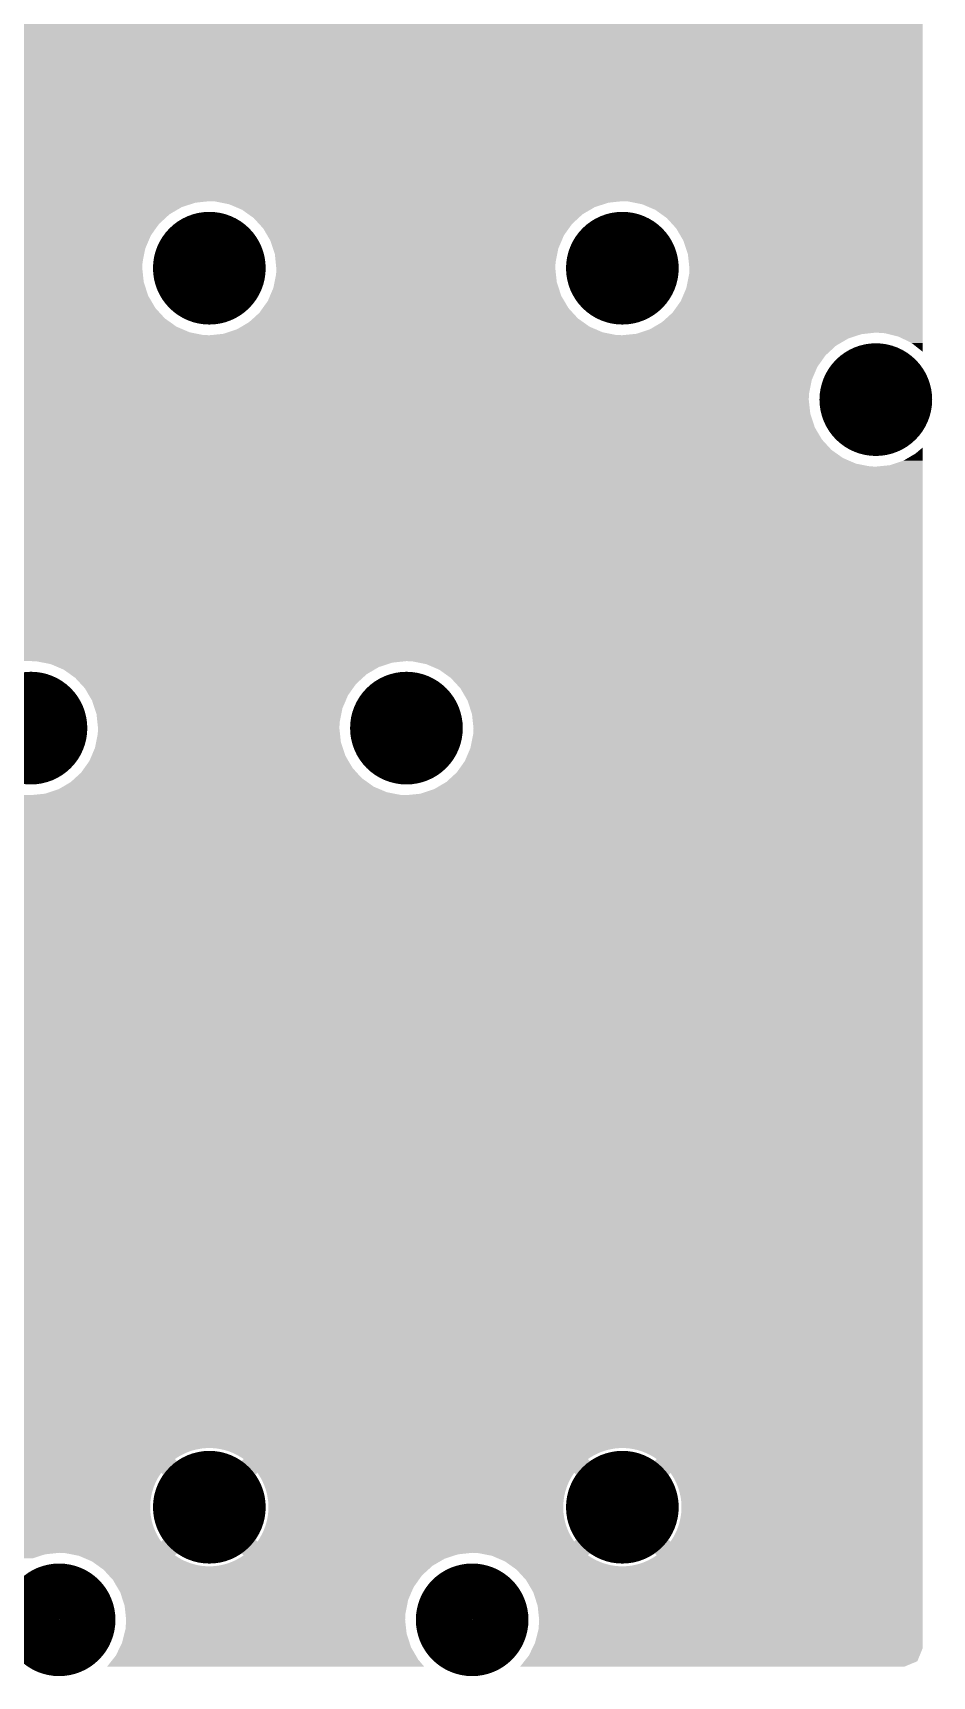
# Model space of a CAD drawing. Extents: x 295 to 953, y 10 to 290.
# Drawn here: x 661.2 to 671.24, y 166.88 to 185.22 of the extents above; entities that cross this region are included whole.
import ezdxf

# ---------------------------------------------------------------- set-up
doc = ezdxf.new("R2010")
doc.units = 0
doc.header["$LTSCALE"] = 5
doc.header["$MEASUREMENT"] = 0
doc.layers.get('0').update_dxf_attribs({"linetype": 'CONTINUOUS', "lineweight": 25})

msp = doc.modelspace()

# ---------------------------------------------------------------- linework, layer by layer
at = {"const_width": 0.629}
for points in [[(662.858, 182.592, 1), (663.487, 182.592, 1)], [(667.468, 182.592, 1), (668.097, 182.592, 1)], [(670.297, 181.125, 1), (670.926, 181.125, 1)], [(660.867, 177.458, 1), (661.496, 177.458, 1)], [(665.058, 177.458, 1), (665.687, 177.458, 1)], [(662.858, 168.761, 1), (663.487, 168.761, 1)], [(667.468, 168.761, 1), (668.097, 168.761, 1)], [(661.182, 167.504, 1), (661.81, 167.504, 1)], [(665.792, 167.504, 1), (666.42, 167.504, 1)]]:
    msp.add_lwpolyline(points, format="xyb", close=True, dxfattribs=at)
for points in [[(641.798, 183.34), (641.798, 185.615), (671.135, 183.34), (671.135, 185.615)], [(658.628, 183.337), (658.562, 183.34), (663.145, 183.337), (663.172, 183.34)], [(658.698, 183.323), (658.628, 183.337), (663.015, 183.323), (663.145, 183.337)], [(658.783, 183.306), (658.698, 183.323), (662.964, 183.306), (663.015, 183.323)], [(658.859, 183.274), (658.783, 183.306), (662.865, 183.274), (662.964, 183.306)], [(658.929, 183.244), (658.859, 183.274), (662.814, 183.244), (662.865, 183.274)], [(663.238, 183.337), (663.172, 183.34), (667.755, 183.337), (667.782, 183.34)], [(663.308, 183.323), (663.238, 183.337), (667.625, 183.323), (667.755, 183.337)], [(663.393, 183.306), (663.308, 183.323), (667.574, 183.306), (667.625, 183.323)], [(663.469, 183.274), (663.393, 183.306), (667.475, 183.274), (667.574, 183.306)], [(663.539, 183.244), (663.469, 183.274), (667.424, 183.244), (667.475, 183.274)], [(667.848, 183.337), (667.782, 183.34), (671.135, 183.337), (671.135, 183.34)], [(668.003, 183.306), (667.848, 183.337), (671.135, 183.306), (671.135, 183.337)], [(668.149, 183.244), (668.003, 183.306), (671.135, 183.244), (671.135, 183.306)], [(658.999, 183.194), (658.929, 183.244), (662.728, 183.194), (662.814, 183.244)], [(659.058, 183.152), (658.999, 183.194), (662.683, 183.152), (662.728, 183.194)], [(659.117, 183.087), (659.058, 183.152), (662.612, 183.087), (662.683, 183.152)], [(659.164, 183.036), (659.117, 183.087), (662.575, 183.036), (662.612, 183.087)], [(663.609, 183.194), (663.539, 183.244), (667.338, 183.194), (667.424, 183.244)], [(663.668, 183.152), (663.609, 183.194), (667.293, 183.152), (667.338, 183.194)], [(663.727, 183.087), (663.668, 183.152), (667.222, 183.087), (667.293, 183.152)], [(663.774, 183.036), (663.727, 183.087), (667.185, 183.036), (667.222, 183.087)], [(668.278, 183.152), (668.149, 183.244), (671.135, 183.152), (671.135, 183.244)], [(668.384, 183.036), (668.278, 183.152), (671.135, 183.036), (671.135, 183.152)], [(659.21, 182.958), (659.164, 183.036), (662.52, 182.958), (662.575, 183.036)], [(659.244, 182.899), (659.21, 182.958), (662.495, 182.899), (662.52, 182.958)], [(659.273, 182.813), (659.244, 182.899), (662.458, 182.813), (662.495, 182.899)], [(663.82, 182.958), (663.774, 183.036), (667.13, 182.958), (667.185, 183.036)], [(663.854, 182.899), (663.82, 182.958), (667.105, 182.899), (667.13, 182.958)], [(663.883, 182.813), (663.854, 182.899), (667.068, 182.813), (667.105, 182.899)], [(668.464, 182.899), (668.384, 183.036), (671.135, 182.899), (671.135, 183.036)], [(668.514, 182.749), (668.464, 182.899), (671.135, 182.749), (671.135, 182.899)], [(659.294, 182.749), (659.273, 182.813), (662.445, 182.749), (662.458, 182.813)], [(659.303, 182.658), (659.294, 182.749), (662.427, 182.658), (662.445, 182.749)], [(663.904, 182.749), (663.883, 182.813), (667.055, 182.749), (667.068, 182.813)], [(663.913, 182.658), (663.904, 182.749), (667.037, 182.658), (667.055, 182.749)], [(668.531, 182.592), (668.514, 182.749), (671.135, 182.592), (671.135, 182.749)], [(659.289, 182.434), (659.307, 182.526), (662.441, 182.434), (662.431, 182.526)], [(659.31, 182.592), (659.303, 182.658), (662.424, 182.592), (662.427, 182.658)], [(659.307, 182.526), (659.31, 182.592), (662.431, 182.526), (662.424, 182.592)], [(663.9, 182.434), (663.918, 182.526), (667.051, 182.434), (667.041, 182.526)], [(663.92, 182.592), (663.913, 182.658), (667.034, 182.592), (667.037, 182.658)], [(663.918, 182.526), (663.92, 182.592), (667.041, 182.526), (667.034, 182.592)], [(668.497, 182.371), (668.528, 182.526), (671.135, 182.371), (671.135, 182.526)], [(668.528, 182.526), (668.531, 182.592), (671.135, 182.526), (671.135, 182.592)], [(659.24, 182.284), (659.277, 182.371), (662.49, 182.284), (662.462, 182.371)], [(659.277, 182.371), (659.289, 182.434), (662.462, 182.371), (662.441, 182.434)], [(663.85, 182.284), (663.887, 182.371), (667.1, 182.284), (667.072, 182.371)], [(663.887, 182.371), (663.9, 182.434), (667.072, 182.371), (667.051, 182.434)], [(668.435, 182.225), (668.497, 182.371), (671.135, 182.225), (671.135, 182.371)], [(659.159, 182.148), (659.214, 182.225), (662.57, 182.148), (662.525, 182.225)], [(659.214, 182.225), (659.24, 182.284), (662.525, 182.225), (662.49, 182.284)], [(663.769, 182.148), (663.825, 182.225), (667.18, 182.148), (667.135, 182.225)], [(663.825, 182.225), (663.85, 182.284), (667.135, 182.225), (667.1, 182.284)], [(668.343, 182.096), (668.435, 182.225), (671.135, 182.096), (671.135, 182.225)], [(658.921, 181.939), (659.006, 181.99), (662.806, 181.939), (662.735, 181.99)], [(659.006, 181.99), (659.051, 182.031), (662.735, 181.99), (662.677, 182.031)], [(659.051, 182.031), (659.123, 182.096), (662.677, 182.031), (662.617, 182.096)], [(659.123, 182.096), (659.159, 182.148), (662.617, 182.096), (662.57, 182.148)], [(663.531, 181.939), (663.616, 181.99), (667.416, 181.939), (667.345, 181.99)], [(663.616, 181.99), (663.662, 182.031), (667.345, 181.99), (667.287, 182.031)], [(663.662, 182.031), (663.733, 182.096), (667.287, 182.031), (667.227, 182.096)], [(663.733, 182.096), (663.769, 182.148), (667.227, 182.096), (667.18, 182.148)], [(668.09, 181.91), (668.226, 181.99), (671.135, 181.91), (671.135, 181.99)], [(668.226, 181.99), (668.343, 182.096), (671.135, 181.99), (671.135, 182.096)], [(641.798, 181.807), (641.798, 181.844), (670.304, 181.807), (670.416, 181.844)], [(641.798, 181.727), (641.798, 181.807), (670.167, 181.727), (670.304, 181.807)], [(658.562, 181.844), (658.59, 181.846), (663.172, 181.844), (663.106, 181.846)], [(658.59, 181.846), (658.719, 181.86), (663.106, 181.846), (663.036, 181.86)], [(658.719, 181.86), (658.77, 181.877), (663.036, 181.86), (662.951, 181.877)], [(658.77, 181.877), (658.87, 181.91), (662.951, 181.877), (662.875, 181.91)], [(658.87, 181.91), (658.921, 181.939), (662.875, 181.91), (662.806, 181.939)], [(663.172, 181.844), (663.2, 181.846), (667.782, 181.844), (667.717, 181.846)], [(663.2, 181.846), (663.33, 181.86), (667.717, 181.846), (667.646, 181.86)], [(663.33, 181.86), (663.38, 181.877), (667.646, 181.86), (667.561, 181.877)], [(663.38, 181.877), (663.48, 181.91), (667.561, 181.877), (667.485, 181.91)], [(663.48, 181.91), (663.531, 181.939), (667.485, 181.91), (667.416, 181.939)], [(667.782, 181.844), (667.901, 181.856), (670.416, 181.844), (670.454, 181.856)], [(667.901, 181.856), (667.94, 181.86), (670.454, 181.856), (670.493, 181.86)], [(667.94, 181.86), (667.978, 181.873), (670.493, 181.86), (670.611, 181.873)], [(667.978, 181.873), (668.09, 181.91), (671.135, 181.873), (671.135, 181.91)], [(670.715, 181.866), (670.611, 181.873), (671.135, 181.866), (671.135, 181.873)], [(670.869, 181.827), (670.715, 181.866), (671.135, 181.827), (671.135, 181.866)], [(671.011, 181.757), (670.869, 181.827), (671.135, 181.757), (671.135, 181.827)], [(641.798, 181.62), (641.798, 181.727), (670.051, 181.62), (670.167, 181.727)], [(641.798, 181.491), (641.798, 181.62), (669.959, 181.491), (670.051, 181.62)], [(671.134, 181.66), (671.011, 181.757), (671.135, 181.66), (671.135, 181.757)], [(671.135, 181.659), (671.134, 181.66), (671.135, 181.659), (671.135, 181.66)], [(641.798, 181.346), (641.798, 181.491), (669.897, 181.346), (669.959, 181.491)], [(641.798, 181.191), (641.798, 181.346), (669.866, 181.191), (669.897, 181.346)], [(641.798, 181.125), (641.798, 181.191), (669.863, 181.125), (669.866, 181.191)], [(641.798, 180.991), (641.798, 181.125), (669.878, 180.991), (669.863, 181.125)], [(643.928, 180.99), (643.894, 180.991), (669.878, 180.99), (669.878, 180.991)], [(644.096, 180.968), (643.928, 180.99), (669.88, 180.968), (669.878, 180.99)], [(644.101, 180.967), (644.096, 180.968), (669.88, 180.967), (669.88, 180.968)], [(644.267, 180.911), (644.101, 180.967), (669.899, 180.911), (669.88, 180.967)], [(644.419, 180.825), (644.267, 180.911), (669.927, 180.825), (669.899, 180.911)], [(644.428, 180.817), (644.419, 180.825), (669.929, 180.817), (669.927, 180.825)], [(644.552, 180.711), (644.428, 180.817), (669.992, 180.711), (669.929, 180.817)], [(644.576, 180.681), (644.552, 180.711), (670.009, 180.681), (669.992, 180.711)], [(644.66, 180.574), (644.576, 180.681), (670.107, 180.574), (670.009, 180.681)], [(644.666, 180.564), (644.66, 180.574), (670.116, 180.564), (670.107, 180.574)], [(644.713, 180.473), (644.666, 180.564), (670.245, 180.473), (670.116, 180.564)], [(670.919, 180.443), (671.055, 180.523), (671.135, 180.443), (671.135, 180.523)], [(671.055, 180.523), (671.134, 180.59), (671.135, 180.523), (671.135, 180.59)], [(644.741, 180.419), (644.713, 180.473), (670.37, 180.419), (670.245, 180.473)], [(644.744, 180.41), (644.741, 180.419), (670.39, 180.41), (670.37, 180.419)], [(644.753, 180.38), (644.744, 180.41), (670.545, 180.38), (670.39, 180.41)], [(644.753, 180.377), (644.753, 180.38), (670.611, 180.377), (670.545, 180.38)], [(644.791, 180.251), (644.753, 180.377), (671.135, 180.251), (671.135, 180.377)], [(670.611, 180.377), (670.769, 180.393), (671.135, 180.377), (671.135, 180.393)], [(670.769, 180.393), (670.919, 180.443), (671.135, 180.393), (671.135, 180.443)], [(644.807, 180.077), (644.791, 180.251), (671.135, 180.077), (671.135, 180.251)], [(644.783, 179.869), (644.807, 180.043), (671.135, 179.869), (671.135, 180.043)], [(644.807, 180.043), (644.807, 180.077), (671.135, 180.043), (671.135, 180.077)], [(644.728, 179.704), (644.783, 179.869), (671.135, 179.704), (671.135, 179.869)], [(644.641, 179.552), (644.728, 179.704), (671.135, 179.552), (671.135, 179.704)], [(644.391, 179.31), (644.527, 179.419), (671.135, 179.31), (671.135, 179.419)], [(644.527, 179.419), (644.641, 179.552), (671.135, 179.419), (671.135, 179.552)], [(644.068, 179.18), (644.235, 179.23), (671.135, 179.18), (671.135, 179.23)], [(644.235, 179.23), (644.391, 179.31), (671.135, 179.23), (671.135, 179.31)], [(641.798, 178.206), (641.798, 179.163), (671.135, 178.206), (671.135, 179.163)], [(643.894, 179.163), (644.068, 179.18), (671.135, 179.163), (671.135, 179.18)], [(661.247, 178.203), (661.182, 178.206), (665.345, 178.203), (665.373, 178.206)], [(661.318, 178.189), (661.247, 178.203), (665.215, 178.189), (665.345, 178.203)], [(661.403, 178.172), (661.318, 178.189), (665.165, 178.172), (665.215, 178.189)], [(661.479, 178.14), (661.403, 178.172), (665.065, 178.14), (665.165, 178.172)], [(661.548, 178.11), (661.479, 178.14), (665.014, 178.11), (665.065, 178.14)], [(665.438, 178.203), (665.373, 178.206), (671.135, 178.203), (671.135, 178.206)], [(665.594, 178.172), (665.438, 178.203), (671.135, 178.172), (671.135, 178.203)], [(665.739, 178.11), (665.594, 178.172), (671.135, 178.11), (671.135, 178.172)], [(661.619, 178.06), (661.548, 178.11), (664.929, 178.06), (665.014, 178.11)], [(661.677, 178.018), (661.619, 178.06), (664.883, 178.018), (664.929, 178.06)], [(661.737, 177.953), (661.677, 178.018), (664.812, 177.953), (664.883, 178.018)], [(661.784, 177.902), (661.737, 177.953), (664.775, 177.902), (664.812, 177.953)], [(665.868, 178.018), (665.739, 178.11), (671.135, 178.018), (671.135, 178.11)], [(665.975, 177.902), (665.868, 178.018), (671.135, 177.902), (671.135, 178.018)], [(661.829, 177.824), (661.784, 177.902), (664.72, 177.824), (664.775, 177.902)], [(661.864, 177.765), (661.829, 177.824), (664.695, 177.765), (664.72, 177.824)], [(661.892, 177.679), (661.864, 177.765), (664.658, 177.679), (664.695, 177.765)], [(666.055, 177.765), (665.975, 177.902), (671.135, 177.765), (671.135, 177.902)], [(666.104, 177.615), (666.055, 177.765), (671.135, 177.615), (671.135, 177.765)], [(661.913, 177.615), (661.892, 177.679), (664.645, 177.615), (664.658, 177.679)], [(661.923, 177.524), (661.913, 177.615), (664.627, 177.524), (664.645, 177.615)], [(666.121, 177.458), (666.104, 177.615), (671.135, 177.458), (671.135, 177.615)], [(661.909, 177.3), (661.927, 177.392), (664.641, 177.3), (664.631, 177.392)], [(661.93, 177.458), (661.923, 177.524), (664.624, 177.458), (664.627, 177.524)], [(661.927, 177.392), (661.93, 177.458), (664.631, 177.392), (664.624, 177.458)], [(666.087, 177.237), (666.118, 177.392), (671.135, 177.237), (671.135, 177.392)], [(666.118, 177.392), (666.121, 177.458), (671.135, 177.392), (671.135, 177.458)], [(661.859, 177.15), (661.896, 177.237), (664.691, 177.15), (664.662, 177.237)], [(661.896, 177.237), (661.909, 177.3), (664.662, 177.237), (664.641, 177.3)], [(666.025, 177.091), (666.087, 177.237), (671.135, 177.091), (671.135, 177.237)], [(661.779, 177.014), (661.834, 177.091), (664.771, 177.014), (664.725, 177.091)], [(661.834, 177.091), (661.859, 177.15), (664.725, 177.091), (664.691, 177.15)], [(665.933, 176.962), (666.025, 177.091), (671.135, 176.962), (671.135, 177.091)], [(661.54, 176.805), (661.626, 176.856), (665.006, 176.805), (664.936, 176.856)], [(661.626, 176.856), (661.671, 176.897), (664.936, 176.856), (664.877, 176.897)], [(661.671, 176.897), (661.742, 176.962), (664.877, 176.897), (664.817, 176.962)], [(661.742, 176.962), (661.779, 177.014), (664.817, 176.962), (664.771, 177.014)], [(665.68, 176.776), (665.817, 176.856), (671.135, 176.776), (671.135, 176.856)], [(665.817, 176.856), (665.933, 176.962), (671.135, 176.856), (671.135, 176.962)], [(641.798, 172.443), (641.798, 176.71), (671.135, 172.443), (671.135, 176.71)], [(661.182, 176.71), (661.209, 176.713), (665.373, 176.71), (665.307, 176.713)], [(661.209, 176.713), (661.339, 176.726), (665.307, 176.713), (665.236, 176.726)], [(661.339, 176.726), (661.39, 176.743), (665.236, 176.726), (665.152, 176.743)], [(661.39, 176.743), (661.489, 176.776), (665.152, 176.743), (665.075, 176.776)], [(661.489, 176.776), (661.54, 176.805), (665.075, 176.776), (665.006, 176.805)], [(665.373, 176.71), (665.53, 176.726), (671.135, 176.71), (671.135, 176.726)], [(665.53, 176.726), (665.68, 176.776), (671.135, 176.726), (671.135, 176.776)], [(642.912, 172.44), (642.846, 172.443), (671.135, 172.44), (671.135, 172.443)], [(643.067, 172.41), (642.912, 172.44), (671.135, 172.41), (671.135, 172.44)], [(643.212, 172.347), (643.067, 172.41), (671.135, 172.347), (671.135, 172.41)], [(643.341, 172.256), (643.212, 172.347), (671.135, 172.256), (671.135, 172.347)], [(643.448, 172.139), (643.341, 172.256), (671.135, 172.139), (671.135, 172.256)], [(643.528, 172.003), (643.448, 172.139), (671.135, 172.003), (671.135, 172.139)], [(643.577, 171.852), (643.528, 172.003), (671.135, 171.852), (671.135, 172.003)], [(643.594, 171.695), (643.577, 171.852), (671.135, 171.695), (671.135, 171.852)], [(643.561, 171.474), (643.591, 171.629), (671.135, 171.474), (671.135, 171.629)], [(643.591, 171.629), (643.594, 171.695), (671.135, 171.629), (671.135, 171.695)], [(643.498, 171.329), (643.561, 171.474), (671.135, 171.329), (671.135, 171.474)], [(643.29, 171.093), (643.407, 171.2), (671.135, 171.093), (671.135, 171.2)], [(643.407, 171.2), (643.498, 171.329), (671.135, 171.2), (671.135, 171.329)], [(642.846, 170.947), (643.003, 170.964), (671.135, 170.947), (671.135, 170.964)], [(643.003, 170.964), (643.153, 171.013), (671.135, 170.964), (671.135, 171.013)], [(643.153, 171.013), (643.29, 171.093), (671.135, 171.013), (671.135, 171.093)], [(641.798, 169.421), (641.798, 170.947), (671.135, 169.421), (671.135, 170.947)], [(658.595, 169.421), (658.562, 169.421), (663.15, 169.421), (663.172, 169.421)], [(658.605, 169.42), (658.595, 169.421), (663.125, 169.42), (663.15, 169.421)], [(658.642, 169.417), (658.605, 169.42), (663.096, 169.417), (663.125, 169.42)], [(658.654, 169.415), (658.642, 169.417), (663.079, 169.415), (663.096, 169.417)], [(658.688, 169.409), (658.654, 169.415), (663.048, 169.409), (663.079, 169.415)], [(658.701, 169.406), (658.688, 169.409), (663.032, 169.406), (663.048, 169.409)], [(658.734, 169.399), (658.701, 169.406), (663.002, 169.399), (663.032, 169.406)], [(658.747, 169.395), (658.734, 169.399), (662.987, 169.395), (663.002, 169.399)], [(658.779, 169.385), (658.747, 169.395), (662.957, 169.385), (662.987, 169.395)], [(658.791, 169.38), (658.779, 169.385), (662.942, 169.38), (662.957, 169.385)], [(658.823, 169.368), (658.791, 169.38), (662.913, 169.368), (662.942, 169.38)], [(658.835, 169.362), (658.823, 169.368), (662.899, 169.362), (662.913, 169.368)], [(658.865, 169.348), (658.835, 169.362), (662.87, 169.348), (662.899, 169.362)], [(658.877, 169.341), (658.865, 169.348), (662.856, 169.341), (662.87, 169.348)], [(658.906, 169.325), (658.877, 169.341), (662.829, 169.325), (662.856, 169.341)], [(658.918, 169.317), (658.906, 169.325), (662.816, 169.317), (662.829, 169.325)], [(658.945, 169.299), (658.918, 169.317), (662.789, 169.299), (662.816, 169.317)], [(663.205, 169.421), (663.172, 169.421), (667.76, 169.421), (667.782, 169.421)], [(663.215, 169.42), (663.205, 169.421), (667.735, 169.42), (667.76, 169.421)], [(663.252, 169.417), (663.215, 169.42), (667.706, 169.417), (667.735, 169.42)], [(663.264, 169.415), (663.252, 169.417), (667.689, 169.415), (667.706, 169.417)], [(663.298, 169.409), (663.264, 169.415), (667.659, 169.409), (667.689, 169.415)], [(663.311, 169.406), (663.298, 169.409), (667.642, 169.406), (667.659, 169.409)], [(663.344, 169.399), (663.311, 169.406), (667.612, 169.399), (667.642, 169.406)], [(663.357, 169.395), (663.344, 169.399), (667.597, 169.395), (667.612, 169.399)], [(663.389, 169.385), (663.357, 169.395), (667.567, 169.385), (667.597, 169.395)], [(663.402, 169.38), (663.389, 169.385), (667.552, 169.38), (667.567, 169.385)], [(663.433, 169.368), (663.402, 169.38), (667.523, 169.368), (667.552, 169.38)], [(663.445, 169.362), (663.433, 169.368), (667.509, 169.362), (667.523, 169.368)], [(663.475, 169.348), (663.445, 169.362), (667.48, 169.348), (667.509, 169.362)], [(663.487, 169.341), (663.475, 169.348), (667.467, 169.341), (667.48, 169.348)], [(663.516, 169.325), (663.487, 169.341), (667.439, 169.325), (667.467, 169.341)], [(663.528, 169.317), (663.516, 169.325), (667.426, 169.317), (667.439, 169.325)], [(663.556, 169.299), (663.528, 169.317), (667.399, 169.299), (667.426, 169.317)], [(667.862, 169.417), (667.815, 169.421), (671.135, 169.417), (671.135, 169.421)], [(667.908, 169.409), (667.862, 169.417), (671.135, 169.409), (671.135, 169.417)], [(667.954, 169.399), (667.908, 169.409), (671.135, 169.399), (671.135, 169.409)], [(667.999, 169.385), (667.954, 169.399), (671.135, 169.385), (671.135, 169.399)], [(668.043, 169.368), (667.999, 169.385), (671.135, 169.368), (671.135, 169.385)], [(668.085, 169.348), (668.043, 169.368), (671.135, 169.348), (671.135, 169.368)], [(668.126, 169.325), (668.085, 169.348), (671.135, 169.325), (671.135, 169.348)], [(668.166, 169.299), (668.126, 169.325), (671.135, 169.299), (671.135, 169.325)], [(641.798, 169.145), (641.798, 169.18), (671.135, 169.145), (671.135, 169.18)], [(658.826, 169.18), (658.945, 169.299), (662.908, 169.18), (662.789, 169.299)], [(659.11, 169.13), (659.1, 169.145), (662.625, 169.13), (662.635, 169.145)], [(659.125, 169.105), (659.11, 169.13), (662.609, 169.105), (662.625, 169.13)], [(662.754, 169.025), (662.635, 169.145), (663.591, 169.025), (663.71, 169.145)], [(662.908, 169.18), (662.938, 169.197), (663.436, 169.18), (663.406, 169.197)], [(662.938, 169.197), (662.944, 169.2), (663.406, 169.197), (663.401, 169.2)], [(662.944, 169.2), (662.974, 169.215), (663.401, 169.2), (663.37, 169.215)], [(662.974, 169.215), (662.981, 169.217), (663.37, 169.215), (663.364, 169.217)], [(662.981, 169.217), (663.012, 169.229), (663.364, 169.217), (663.332, 169.229)], [(663.012, 169.229), (663.019, 169.231), (663.332, 169.229), (663.326, 169.231)], [(663.019, 169.231), (663.051, 169.241), (663.326, 169.231), (663.292, 169.241)], [(663.051, 169.241), (663.059, 169.242), (663.292, 169.241), (663.287, 169.242)], [(663.059, 169.242), (663.091, 169.249), (663.287, 169.242), (663.252, 169.249)], [(663.091, 169.249), (663.1, 169.25), (663.252, 169.249), (663.247, 169.25)], [(663.1, 169.25), (663.132, 169.254), (663.247, 169.25), (663.211, 169.254)], [(663.132, 169.254), (663.144, 169.255), (663.211, 169.254), (663.206, 169.255)], [(663.144, 169.255), (663.172, 169.256), (663.206, 169.255), (663.172, 169.256)], [(663.436, 169.18), (663.556, 169.299), (667.518, 169.18), (667.399, 169.299)], [(663.72, 169.13), (663.71, 169.145), (667.235, 169.13), (667.245, 169.145)], [(663.735, 169.105), (663.72, 169.13), (667.219, 169.105), (667.235, 169.13)], [(667.364, 169.025), (667.245, 169.145), (668.201, 169.025), (668.32, 169.145)], [(667.518, 169.18), (667.548, 169.197), (668.046, 169.18), (668.016, 169.197)], [(667.548, 169.197), (667.554, 169.2), (668.016, 169.197), (668.011, 169.2)], [(667.554, 169.2), (667.584, 169.215), (668.011, 169.2), (667.98, 169.215)], [(667.584, 169.215), (667.591, 169.217), (667.98, 169.215), (667.974, 169.217)], [(667.591, 169.217), (667.622, 169.229), (667.974, 169.217), (667.942, 169.229)], [(667.622, 169.229), (667.629, 169.231), (667.942, 169.229), (667.936, 169.231)], [(667.629, 169.231), (667.661, 169.241), (667.936, 169.231), (667.903, 169.241)], [(667.661, 169.241), (667.669, 169.242), (667.903, 169.241), (667.897, 169.242)], [(667.669, 169.242), (667.701, 169.249), (667.897, 169.242), (667.862, 169.249)], [(667.701, 169.249), (667.71, 169.25), (667.862, 169.249), (667.857, 169.25)], [(667.71, 169.25), (667.742, 169.254), (667.857, 169.25), (667.821, 169.254)], [(667.742, 169.254), (667.754, 169.255), (667.821, 169.254), (667.817, 169.255)], [(667.754, 169.255), (667.782, 169.256), (667.817, 169.255), (667.782, 169.256)], [(668.046, 169.18), (668.166, 169.299), (671.135, 169.18), (671.135, 169.299)], [(668.33, 169.13), (668.32, 169.145), (671.135, 169.13), (671.135, 169.145)], [(668.355, 169.09), (668.33, 169.13), (671.135, 169.09), (671.135, 169.13)], [(659.135, 169.09), (659.125, 169.105), (662.6, 169.09), (662.609, 169.105)], [(659.148, 169.064), (659.135, 169.09), (662.586, 169.064), (662.6, 169.09)], [(659.157, 169.048), (659.148, 169.064), (662.578, 169.048), (662.586, 169.064)], [(659.168, 169.022), (659.157, 169.048), (662.566, 169.022), (662.578, 169.048)], [(659.176, 169.005), (659.168, 169.022), (662.559, 169.005), (662.566, 169.022)], [(659.185, 168.978), (659.176, 169.005), (662.549, 168.978), (662.559, 169.005)], [(659.191, 168.961), (659.185, 168.978), (662.544, 168.961), (662.549, 168.978)], [(659.199, 168.933), (659.191, 168.961), (662.535, 168.933), (662.544, 168.961)], [(662.707, 168.928), (662.717, 168.953), (663.638, 168.928), (663.628, 168.953)], [(662.717, 168.953), (662.722, 168.965), (663.628, 168.953), (663.623, 168.965)], [(662.722, 168.965), (662.734, 168.99), (663.623, 168.965), (663.61, 168.99)], [(662.734, 168.99), (662.74, 169.002), (663.61, 168.99), (663.605, 169.002)], [(662.74, 169.002), (662.754, 169.025), (663.605, 169.002), (663.59, 169.025)], [(662.754, 169.025), (662.754, 169.025), (663.59, 169.025), (663.591, 169.025)], [(663.745, 169.09), (663.735, 169.105), (667.21, 169.09), (667.219, 169.105)], [(663.758, 169.064), (663.745, 169.09), (667.196, 169.064), (667.21, 169.09)], [(663.767, 169.048), (663.758, 169.064), (667.188, 169.048), (667.196, 169.064)], [(663.778, 169.022), (663.767, 169.048), (667.176, 169.022), (667.188, 169.048)], [(663.786, 169.005), (663.778, 169.022), (667.169, 169.005), (667.176, 169.022)], [(663.795, 168.978), (663.786, 169.005), (667.159, 168.978), (667.169, 169.005)], [(663.802, 168.961), (663.795, 168.978), (667.154, 168.961), (667.159, 168.978)], [(663.809, 168.933), (663.802, 168.961), (667.145, 168.933), (667.154, 168.961)], [(667.317, 168.928), (667.327, 168.953), (668.248, 168.928), (668.238, 168.953)], [(667.327, 168.953), (667.332, 168.965), (668.238, 168.953), (668.233, 168.965)], [(667.332, 168.965), (667.344, 168.99), (668.233, 168.965), (668.22, 168.99)], [(667.344, 168.99), (667.351, 169.002), (668.22, 168.99), (668.215, 169.002)], [(667.351, 169.002), (667.364, 169.025), (668.215, 169.002), (668.201, 169.025)], [(668.377, 169.048), (668.355, 169.09), (671.135, 169.048), (671.135, 169.09)], [(668.396, 169.005), (668.377, 169.048), (671.135, 169.005), (671.135, 169.048)], [(668.412, 168.961), (668.396, 169.005), (671.135, 168.961), (671.135, 169.005)], [(668.424, 168.916), (668.412, 168.961), (671.135, 168.916), (671.135, 168.961)], [(659.204, 168.916), (659.199, 168.933), (662.531, 168.916), (662.535, 168.933)], [(659.21, 168.887), (659.204, 168.916), (662.524, 168.887), (662.531, 168.916)], [(659.213, 168.869), (659.21, 168.887), (662.522, 168.869), (662.524, 168.887)], [(659.217, 168.841), (659.213, 168.869), (662.517, 168.841), (662.522, 168.869)], [(659.219, 168.823), (659.217, 168.841), (662.515, 168.823), (662.517, 168.841)], [(659.221, 168.794), (659.219, 168.823), (662.513, 168.794), (662.515, 168.823)], [(659.222, 168.776), (659.221, 168.794), (662.513, 168.776), (662.513, 168.794)], [(659.222, 168.747), (659.222, 168.776), (662.512, 168.747), (662.513, 168.776)], [(662.678, 168.768), (662.679, 168.796), (663.667, 168.768), (663.665, 168.796)], [(662.678, 168.755), (662.678, 168.768), (663.666, 168.755), (663.667, 168.768)], [(662.679, 168.796), (662.68, 168.809), (663.665, 168.796), (663.665, 168.809)], [(662.68, 168.809), (662.683, 168.836), (663.665, 168.809), (663.661, 168.836)], [(662.683, 168.836), (662.686, 168.849), (663.661, 168.836), (663.659, 168.849)], [(662.686, 168.849), (662.691, 168.876), (663.659, 168.849), (663.653, 168.876)], [(662.691, 168.876), (662.695, 168.889), (663.653, 168.876), (663.65, 168.889)], [(662.695, 168.889), (662.702, 168.915), (663.65, 168.889), (663.642, 168.915)], [(662.702, 168.915), (662.707, 168.928), (663.642, 168.915), (663.638, 168.928)], [(663.814, 168.916), (663.809, 168.933), (667.141, 168.916), (667.145, 168.933)], [(663.82, 168.887), (663.814, 168.916), (667.134, 168.887), (667.141, 168.916)], [(663.823, 168.869), (663.82, 168.887), (667.132, 168.869), (667.134, 168.887)], [(663.827, 168.841), (663.823, 168.869), (667.127, 168.841), (667.132, 168.869)], [(663.83, 168.823), (663.827, 168.841), (667.126, 168.823), (667.127, 168.841)], [(663.831, 168.794), (663.83, 168.823), (667.123, 168.794), (667.126, 168.823)], [(663.832, 168.776), (663.831, 168.794), (667.123, 168.776), (667.123, 168.794)], [(663.832, 168.747), (663.832, 168.776), (667.122, 168.747), (667.123, 168.776)], [(667.288, 168.768), (667.289, 168.796), (668.277, 168.768), (668.275, 168.796)], [(667.288, 168.755), (667.288, 168.768), (668.277, 168.755), (668.277, 168.768)], [(667.289, 168.796), (667.29, 168.809), (668.275, 168.796), (668.275, 168.809)], [(667.29, 168.809), (667.294, 168.836), (668.275, 168.809), (668.271, 168.836)], [(667.294, 168.836), (667.296, 168.849), (668.271, 168.836), (668.269, 168.849)], [(667.296, 168.849), (667.301, 168.876), (668.269, 168.849), (668.263, 168.876)], [(667.301, 168.876), (667.305, 168.889), (668.263, 168.876), (668.26, 168.889)], [(667.305, 168.889), (667.312, 168.915), (668.26, 168.889), (668.252, 168.915)], [(667.312, 168.915), (667.317, 168.928), (668.252, 168.915), (668.248, 168.928)], [(668.434, 168.869), (668.424, 168.916), (671.135, 168.869), (671.135, 168.916)], [(668.44, 168.823), (668.434, 168.869), (671.135, 168.823), (671.135, 168.869)], [(668.442, 168.776), (668.44, 168.823), (671.135, 168.776), (671.135, 168.823)], [(668.442, 168.729), (668.442, 168.776), (671.135, 168.729), (671.135, 168.776)], [(659.191, 168.562), (659.2, 168.59), (662.543, 168.562), (662.535, 168.59)], [(659.2, 168.59), (659.204, 168.607), (662.535, 168.59), (662.53, 168.607)], [(659.204, 168.607), (659.21, 168.635), (662.53, 168.607), (662.525, 168.635)], [(659.21, 168.635), (659.213, 168.653), (662.525, 168.635), (662.521, 168.653)], [(659.213, 168.653), (659.217, 168.682), (662.521, 168.653), (662.517, 168.682)], [(659.217, 168.682), (659.219, 168.7), (662.517, 168.682), (662.515, 168.7)], [(659.219, 168.7), (659.221, 168.729), (662.515, 168.7), (662.513, 168.729)], [(659.221, 168.729), (659.222, 168.747), (662.513, 168.729), (662.512, 168.747)], [(662.679, 168.727), (662.678, 168.755), (663.666, 168.727), (663.666, 168.755)], [(662.68, 168.714), (662.679, 168.727), (663.664, 168.714), (663.666, 168.727)], [(662.684, 168.687), (662.68, 168.714), (663.661, 168.687), (663.664, 168.714)], [(662.686, 168.674), (662.684, 168.687), (663.659, 168.674), (663.661, 168.687)], [(662.692, 168.647), (662.686, 168.674), (663.653, 168.647), (663.659, 168.674)], [(662.694, 168.634), (662.692, 168.647), (663.65, 168.634), (663.653, 168.647)], [(662.703, 168.608), (662.694, 168.634), (663.642, 168.608), (663.65, 168.634)], [(662.707, 168.595), (662.703, 168.608), (663.638, 168.595), (663.642, 168.608)], [(662.717, 168.569), (662.707, 168.595), (663.628, 168.569), (663.638, 168.595)], [(663.801, 168.562), (663.81, 168.59), (667.153, 168.562), (667.145, 168.59)], [(663.81, 168.59), (663.814, 168.607), (667.145, 168.59), (667.141, 168.607)], [(663.814, 168.607), (663.82, 168.635), (667.141, 168.607), (667.135, 168.635)], [(663.82, 168.635), (663.823, 168.653), (667.135, 168.635), (667.131, 168.653)], [(663.823, 168.653), (663.828, 168.682), (667.131, 168.653), (667.128, 168.682)], [(663.828, 168.682), (663.829, 168.7), (667.128, 168.682), (667.125, 168.7)], [(663.829, 168.7), (663.832, 168.729), (667.125, 168.7), (667.124, 168.729)], [(663.832, 168.729), (663.832, 168.747), (667.124, 168.729), (667.122, 168.747)], [(667.289, 168.727), (667.288, 168.755), (668.276, 168.727), (668.277, 168.755)], [(667.29, 168.714), (667.289, 168.727), (668.274, 168.714), (668.276, 168.727)], [(667.294, 168.687), (667.29, 168.714), (668.271, 168.687), (668.274, 168.714)], [(667.296, 168.674), (667.294, 168.687), (668.269, 168.674), (668.271, 168.687)], [(667.302, 168.647), (667.296, 168.674), (668.263, 168.647), (668.269, 168.674)], [(667.305, 168.634), (667.302, 168.647), (668.26, 168.634), (668.263, 168.647)], [(667.313, 168.608), (667.305, 168.634), (668.252, 168.608), (668.26, 168.634)], [(667.317, 168.595), (667.313, 168.608), (668.248, 168.595), (668.252, 168.608)], [(667.327, 168.569), (667.317, 168.595), (668.238, 168.569), (668.248, 168.595)], [(668.406, 168.545), (668.42, 168.59), (671.135, 168.545), (671.135, 168.59)], [(668.42, 168.59), (668.43, 168.635), (671.135, 168.59), (671.135, 168.635)], [(668.43, 168.635), (668.438, 168.682), (671.135, 168.635), (671.135, 168.682)], [(668.438, 168.682), (668.442, 168.729), (671.135, 168.682), (671.135, 168.729)], [(659.109, 168.393), (659.126, 168.417), (662.625, 168.393), (662.609, 168.417)], [(659.126, 168.417), (659.134, 168.433), (662.609, 168.417), (662.6, 168.433)], [(659.134, 168.433), (659.149, 168.458), (662.6, 168.433), (662.586, 168.458)], [(659.149, 168.458), (659.156, 168.475), (662.586, 168.458), (662.578, 168.475)], [(659.156, 168.475), (659.169, 168.501), (662.578, 168.475), (662.566, 168.501)], [(659.169, 168.501), (659.175, 168.518), (662.566, 168.501), (662.559, 168.518)], [(659.175, 168.518), (659.186, 168.545), (662.559, 168.518), (662.549, 168.545)], [(659.186, 168.545), (659.191, 168.562), (662.549, 168.545), (662.543, 168.562)], [(662.635, 168.378), (662.754, 168.497), (663.71, 168.378), (663.591, 168.497)], [(662.722, 168.558), (662.717, 168.569), (663.622, 168.558), (663.628, 168.569)], [(662.734, 168.533), (662.722, 168.558), (663.611, 168.533), (663.622, 168.558)], [(662.74, 168.521), (662.734, 168.533), (663.604, 168.521), (663.611, 168.533)], [(662.754, 168.497), (662.74, 168.521), (663.59, 168.497), (663.604, 168.521)], [(662.754, 168.497), (662.754, 168.497), (663.591, 168.497), (663.59, 168.497)], [(663.72, 168.393), (663.736, 168.417), (667.235, 168.393), (667.22, 168.417)], [(663.736, 168.417), (663.744, 168.433), (667.22, 168.417), (667.21, 168.433)], [(663.744, 168.433), (663.759, 168.458), (667.21, 168.433), (667.196, 168.458)], [(663.759, 168.458), (663.766, 168.475), (667.196, 168.458), (667.188, 168.475)], [(663.766, 168.475), (663.779, 168.501), (667.188, 168.475), (667.176, 168.501)], [(663.779, 168.501), (663.785, 168.518), (667.176, 168.501), (667.169, 168.518)], [(663.785, 168.518), (663.796, 168.545), (667.169, 168.518), (667.159, 168.545)], [(663.796, 168.545), (663.801, 168.562), (667.159, 168.545), (667.153, 168.562)], [(667.245, 168.378), (667.364, 168.497), (668.32, 168.378), (668.201, 168.497)], [(667.332, 168.558), (667.327, 168.569), (668.233, 168.558), (668.238, 168.569)], [(667.344, 168.533), (667.332, 168.558), (668.221, 168.533), (668.233, 168.558)], [(667.35, 168.521), (667.344, 168.533), (668.214, 168.521), (668.221, 168.533)], [(667.364, 168.497), (667.35, 168.521), (668.201, 168.497), (668.214, 168.521)], [(668.32, 168.378), (668.346, 168.417), (671.135, 168.378), (671.135, 168.417)], [(668.346, 168.417), (668.369, 168.458), (671.135, 168.417), (671.135, 168.458)], [(668.369, 168.458), (668.389, 168.501), (671.135, 168.458), (671.135, 168.501)], [(668.389, 168.501), (668.406, 168.545), (671.135, 168.501), (671.135, 168.545)], [(641.798, 168.343), (641.798, 168.378), (671.135, 168.343), (671.135, 168.378)], [(658.917, 168.252), (658.826, 168.343), (662.817, 168.252), (662.908, 168.343)], [(658.891, 168.189), (658.931, 168.214), (661.197, 168.189), (661.272, 168.214)], [(658.934, 168.235), (658.917, 168.252), (661.339, 168.235), (661.496, 168.252)], [(658.931, 168.214), (658.945, 168.224), (661.272, 168.214), (661.304, 168.224)], [(658.945, 168.224), (658.934, 168.235), (661.304, 168.224), (661.339, 168.235)], [(659.1, 168.378), (659.109, 168.393), (662.635, 168.378), (662.625, 168.393)], [(661.562, 168.249), (661.496, 168.252), (662.814, 168.249), (662.817, 168.252)], [(661.69, 168.224), (661.562, 168.249), (662.789, 168.224), (662.814, 168.249)], [(661.717, 168.219), (661.69, 168.224), (662.797, 168.219), (662.789, 168.224)], [(661.765, 168.198), (661.717, 168.219), (662.828, 168.198), (662.797, 168.219)], [(662.938, 168.326), (662.908, 168.343), (663.407, 168.326), (663.436, 168.343)], [(662.944, 168.323), (662.938, 168.326), (663.401, 168.323), (663.407, 168.326)], [(662.975, 168.308), (662.944, 168.323), (663.37, 168.308), (663.401, 168.323)], [(662.98, 168.306), (662.975, 168.308), (663.364, 168.306), (663.37, 168.308)], [(663.013, 168.293), (662.98, 168.306), (663.332, 168.293), (663.364, 168.306)], [(663.019, 168.291), (663.013, 168.293), (663.325, 168.291), (663.332, 168.293)], [(663.052, 168.282), (663.019, 168.291), (663.293, 168.282), (663.325, 168.291)], [(663.058, 168.28), (663.052, 168.282), (663.286, 168.28), (663.293, 168.282)], [(663.092, 168.274), (663.058, 168.28), (663.253, 168.274), (663.286, 168.28)], [(663.098, 168.273), (663.092, 168.274), (663.245, 168.273), (663.253, 168.274)], [(663.134, 168.269), (663.098, 168.273), (663.213, 168.269), (663.245, 168.273)], [(663.138, 168.268), (663.134, 168.269), (663.201, 168.268), (663.213, 168.269)], [(663.172, 168.267), (663.138, 168.268), (663.172, 168.267), (663.201, 168.268)], [(663.527, 168.252), (663.436, 168.343), (667.427, 168.252), (667.518, 168.343)], [(663.501, 168.189), (663.541, 168.214), (665.807, 168.189), (665.882, 168.214)], [(663.544, 168.235), (663.527, 168.252), (665.949, 168.235), (666.106, 168.252)], [(663.541, 168.214), (663.556, 168.224), (665.882, 168.214), (665.914, 168.224)], [(663.556, 168.224), (663.544, 168.235), (665.914, 168.224), (665.949, 168.235)], [(663.71, 168.378), (663.72, 168.393), (667.245, 168.378), (667.235, 168.393)], [(666.172, 168.249), (666.106, 168.252), (667.424, 168.249), (667.427, 168.252)], [(666.301, 168.224), (666.172, 168.249), (667.399, 168.224), (667.424, 168.249)], [(666.327, 168.219), (666.301, 168.224), (667.407, 168.219), (667.399, 168.224)], [(666.375, 168.198), (666.327, 168.219), (667.438, 168.198), (667.407, 168.219)], [(667.548, 168.326), (667.518, 168.343), (668.017, 168.326), (668.046, 168.343)], [(667.554, 168.323), (667.548, 168.326), (668.011, 168.323), (668.017, 168.326)], [(667.585, 168.308), (667.554, 168.323), (667.98, 168.308), (668.011, 168.323)], [(667.591, 168.306), (667.585, 168.308), (667.974, 168.306), (667.98, 168.308)], [(667.623, 168.293), (667.591, 168.306), (667.942, 168.293), (667.974, 168.306)], [(667.629, 168.291), (667.623, 168.293), (667.935, 168.291), (667.942, 168.293)], [(667.662, 168.282), (667.629, 168.291), (667.903, 168.282), (667.935, 168.291)], [(667.668, 168.28), (667.662, 168.282), (667.896, 168.28), (667.903, 168.282)], [(667.703, 168.274), (667.668, 168.28), (667.863, 168.274), (667.896, 168.28)], [(667.708, 168.273), (667.703, 168.274), (667.855, 168.273), (667.863, 168.274)], [(667.744, 168.269), (667.708, 168.273), (667.823, 168.269), (667.855, 168.273)], [(667.748, 168.268), (667.744, 168.269), (667.811, 168.268), (667.823, 168.269)], [(667.782, 168.267), (667.748, 168.268), (667.782, 168.267), (667.811, 168.268)], [(668.166, 168.224), (668.046, 168.343), (671.135, 168.224), (671.135, 168.343)], [(668.111, 168.189), (668.151, 168.214), (671.135, 168.189), (671.135, 168.214)], [(668.151, 168.214), (668.166, 168.224), (671.135, 168.214), (671.135, 168.224)], [(661.819, 168.175), (661.765, 168.198), (662.869, 168.175), (662.828, 168.198)], [(661.862, 168.156), (661.819, 168.175), (662.909, 168.156), (662.869, 168.175)], [(661.864, 168.155), (661.862, 168.156), (662.912, 168.155), (662.909, 168.156)], [(661.888, 168.138), (661.864, 168.155), (662.956, 168.138), (662.912, 168.155)], [(661.908, 168.124), (661.888, 168.138), (663.001, 168.124), (662.956, 168.138)], [(661.923, 168.113), (661.908, 168.124), (663.046, 168.113), (663.001, 168.124)], [(661.933, 168.106), (661.923, 168.113), (663.093, 168.106), (663.046, 168.113)], [(661.939, 168.102), (661.933, 168.106), (663.14, 168.102), (663.093, 168.106)], [(661.939, 168.101), (661.939, 168.102), (663.187, 168.101), (663.14, 168.102)], [(661.991, 168.065), (661.939, 168.101), (665.617, 168.065), (665.657, 168.101)], [(662.051, 167.999), (661.991, 168.065), (665.545, 167.999), (665.617, 168.065)], [(663.187, 168.101), (663.234, 168.104), (665.657, 168.101), (665.66, 168.104)], [(663.234, 168.104), (663.249, 168.106), (665.66, 168.104), (665.662, 168.106)], [(663.249, 168.106), (663.28, 168.11), (665.662, 168.106), (665.669, 168.11)], [(663.28, 168.11), (663.326, 168.12), (665.669, 168.11), (665.685, 168.12)], [(663.326, 168.12), (663.372, 168.132), (665.685, 168.12), (665.706, 168.132)], [(663.372, 168.132), (663.416, 168.148), (665.706, 168.132), (665.733, 168.148)], [(663.416, 168.148), (663.459, 168.167), (665.733, 168.148), (665.766, 168.167)], [(663.459, 168.167), (663.496, 168.186), (665.766, 168.167), (665.799, 168.186)], [(663.496, 168.186), (663.501, 168.189), (665.799, 168.186), (665.807, 168.189)], [(666.429, 168.175), (666.375, 168.198), (667.479, 168.175), (667.438, 168.198)], [(666.472, 168.156), (666.429, 168.175), (667.519, 168.156), (667.479, 168.175)], [(666.474, 168.155), (666.472, 168.156), (667.522, 168.155), (667.519, 168.156)], [(666.498, 168.138), (666.474, 168.155), (667.566, 168.138), (667.522, 168.155)], [(666.518, 168.124), (666.498, 168.138), (667.611, 168.124), (667.566, 168.138)], [(666.533, 168.113), (666.518, 168.124), (667.656, 168.113), (667.611, 168.124)], [(666.543, 168.106), (666.533, 168.113), (667.703, 168.106), (667.656, 168.113)], [(666.549, 168.102), (666.543, 168.106), (667.75, 168.102), (667.703, 168.106)], [(666.55, 168.101), (666.549, 168.102), (667.797, 168.101), (667.75, 168.102)], [(666.601, 168.065), (666.55, 168.101), (671.135, 168.065), (671.135, 168.101)], [(666.708, 167.948), (666.601, 168.065), (671.135, 167.948), (671.135, 168.065)], [(667.797, 168.101), (667.844, 168.104), (671.135, 168.101), (671.135, 168.104)], [(667.844, 168.104), (667.89, 168.11), (671.135, 168.104), (671.135, 168.11)], [(667.89, 168.11), (667.937, 168.12), (671.135, 168.11), (671.135, 168.12)], [(667.937, 168.12), (667.982, 168.132), (671.135, 168.12), (671.135, 168.132)], [(667.982, 168.132), (668.026, 168.148), (671.135, 168.132), (671.135, 168.148)], [(668.026, 168.148), (668.069, 168.167), (671.135, 168.148), (671.135, 168.167)], [(668.069, 168.167), (668.111, 168.189), (671.135, 168.167), (671.135, 168.189)], [(662.098, 167.948), (662.051, 167.999), (665.509, 167.948), (665.545, 167.999)], [(662.143, 167.87), (662.098, 167.948), (665.454, 167.87), (665.509, 167.948)], [(662.178, 167.812), (662.143, 167.87), (665.428, 167.812), (665.454, 167.87)], [(666.788, 167.812), (666.708, 167.948), (671.135, 167.812), (671.135, 167.948)], [(662.206, 167.725), (662.178, 167.812), (665.391, 167.725), (665.428, 167.812)], [(662.227, 167.661), (662.206, 167.725), (665.379, 167.661), (665.391, 167.725)], [(662.237, 167.57), (662.227, 167.661), (665.361, 167.57), (665.379, 167.661)], [(666.837, 167.661), (666.788, 167.812), (671.135, 167.661), (671.135, 167.812)], [(666.854, 167.504), (666.837, 167.661), (671.135, 167.504), (671.135, 167.661)], [(662.244, 167.504), (662.237, 167.57), (665.358, 167.504), (665.361, 167.57)], [(662.237, 167.4), (662.244, 167.504), (665.369, 167.4), (665.358, 167.504)], [(666.847, 167.4), (666.854, 167.504), (671.135, 167.4), (671.135, 167.504)], [(662.198, 167.247), (662.223, 167.347), (665.408, 167.247), (665.375, 167.347)], [(662.223, 167.347), (662.237, 167.4), (665.375, 167.347), (665.369, 167.4)], [(666.808, 167.247), (666.847, 167.4), (671.135, 167.247), (671.135, 167.4)], [(662.129, 167.105), (662.174, 167.197), (665.478, 167.105), (665.424, 167.197)], [(662.174, 167.197), (662.198, 167.247), (665.424, 167.197), (665.408, 167.247)], [(666.739, 167.105), (666.779, 167.188), (671.101, 167.105), (671.135, 167.188)], [(666.779, 167.188), (666.808, 167.247), (671.135, 167.188), (671.135, 167.247)], [(662.031, 166.981), (662.093, 167.06), (665.571, 166.981), (665.504, 167.06)], [(662.031, 166.98), (662.031, 166.981), (665.571, 166.98), (665.571, 166.981)], [(662.093, 167.06), (662.129, 167.105), (665.504, 167.06), (665.478, 167.105)], [(666.641, 166.981), (666.688, 167.041), (670.929, 166.981), (671.074, 167.041)], [(666.641, 166.98), (666.641, 166.981), (670.928, 166.98), (670.929, 166.981)], [(666.688, 167.041), (666.739, 167.105), (671.075, 167.041), (671.101, 167.105)], [(666.688, 167.041), (666.688, 167.041), (671.074, 167.041), (671.075, 167.041)]]:
    msp.add_solid(points)

doc.saveas('drawing.dxf')
